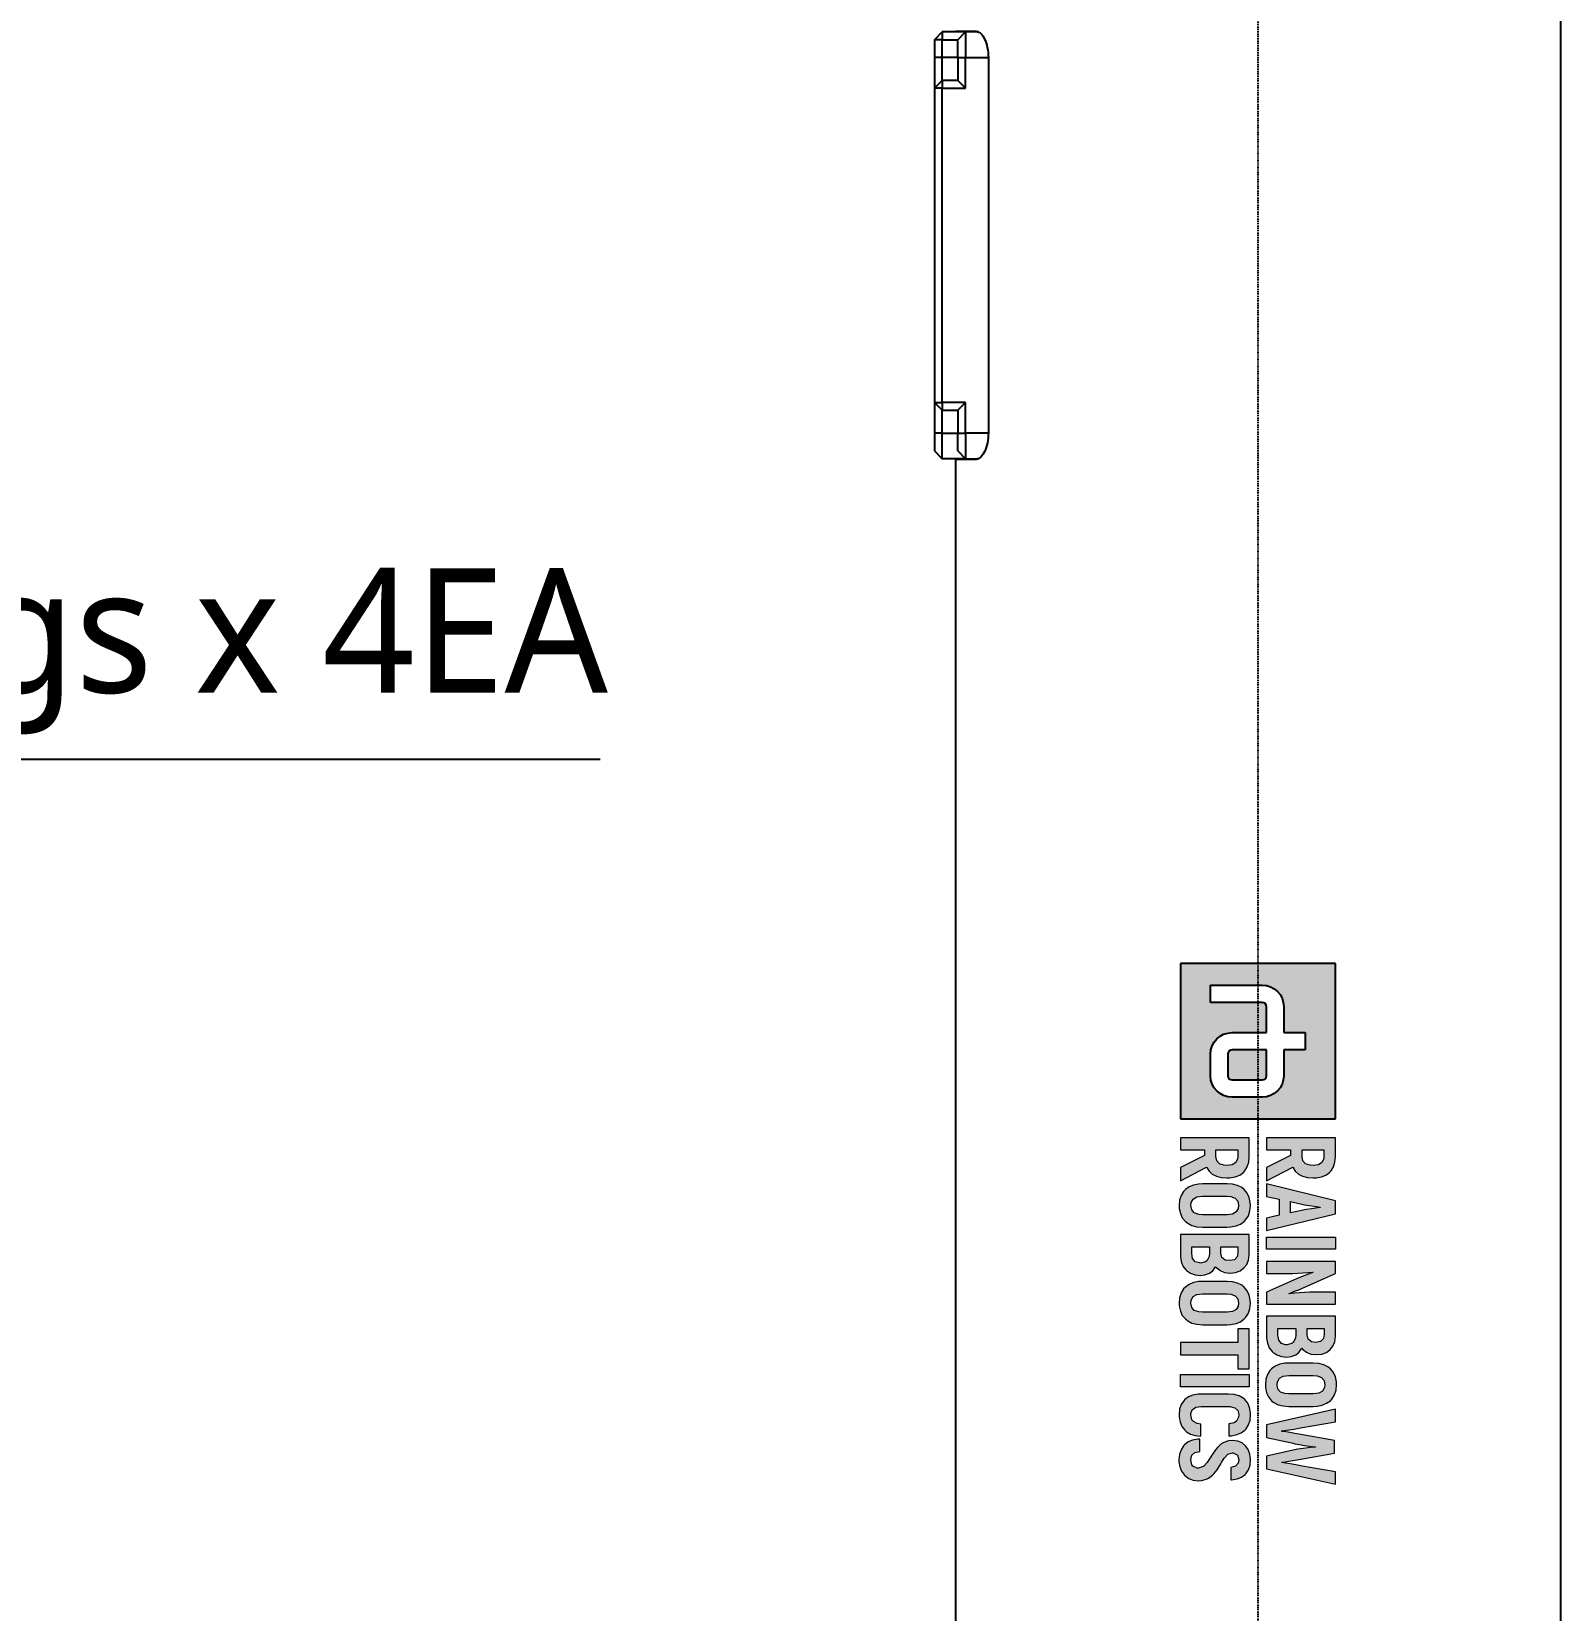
# Model space of a CAD drawing. Header units: millimetres. Extents: x 0 to 4378, y 0 to 2376.
# Drawn here: x 2056.6 to 2253.7, y 1315 to 1518.5 of the extents above; entities that cross this region are included whole.
import ezdxf

# ---------------------------------------------------------------- set-up
doc = ezdxf.new("R2010")
doc.units = ezdxf.units.MM
doc.header["$LTSCALE"] = 0.2
doc.linetypes.add('CENTER2', pattern=[1.125, 0.75, -0.125, 0.125, -0.125])
doc.layers.add('02_Center Line', color=1, linetype='CENTER2')
doc.styles.add('Rainbow-5.0 Style', font='malgunsl.ttf')
doc.dimstyles.new('Rainbow-5.0 Style', dxfattribs={"dimtxt": 4, "dimasz": 2.5, "dimexe": 1, "dimexo": 1, "dimgap": 1, "dimtad": 1, "dimdsep": 46, "dimtxsty": 'Rainbow-5.0 Style', "dimcen": 0, "dimclrd": 251, "dimclre": 251, "dimclrt": 7, "dimazin": 3, "dimtp": 0.1, "dimtm": 0.1, "dimtfac": 0.61, "dimtmove": 0, "dimatfit": 3, "dimfxl": 1, "dimlwd": -1, "dimlwe": -1, "dimarcsym": 1})

# ---------------------------------------------------------------- blocks, each defined once
blk = doc.blocks.new('A$C6aa9fa92')
h = blk.add_hatch(color=256)
h.dxf.hatch_style = 1
h.paths.add_polyline_path([(7.594, 0), (0, 0), (0, -7.594), (7.594, -7.594)])
edge = h.paths.add_edge_path(flags=16)
edge.add_spline(control_points=[(5.485, -2.531), (6.067, -2.531), (6.539, -3.003), (6.539, -3.586)], knot_values=[19, 19, 19, 19, 20, 20, 20, 20], degree=3, periodic=0)
edge.add_line((6.539, -3.586), (6.539, -5.063))
edge.add_spline(control_points=[(6.539, -5.063), (6.539, -5.645), (6.067, -6.117), (5.485, -6.117)], knot_values=[4, 4, 4, 4, 5, 5, 5, 5], degree=3, periodic=0)
edge.add_line((5.485, -6.117), (4.43, -6.117))
edge.add_spline(control_points=[(4.43, -6.117), (3.847, -6.117), (3.375, -5.645), (3.375, -5.063)], knot_values=[6, 6, 6, 6, 7, 7, 7, 7], degree=3, periodic=0)
edge.add_line((3.375, -5.063), (3.375, -3.375))
edge.add_line((3.375, -3.375), (2.109, -3.375))
edge.add_spline(control_points=[(2.109, -3.375), (1.993, -3.375), (1.898, -3.47), (1.898, -3.586)], knot_values=[9, 9, 9, 9, 10, 10, 10, 10], degree=3, periodic=0)
edge.add_line((1.898, -3.586), (1.898, -6.117))
edge.add_line((1.898, -6.117), (1.055, -6.117))
edge.add_line((1.055, -6.117), (1.055, -3.586))
edge.add_spline(control_points=[(1.055, -3.586), (1.055, -3.004), (1.527, -2.531), (2.109, -2.531)], knot_values=[13, 13, 13, 13, 14, 14, 14, 14], degree=3, periodic=0)
edge.add_line((2.109, -2.531), (3.375, -2.531))
edge.add_line((3.375, -2.531), (3.375, -1.477))
edge.add_line((3.375, -1.477), (4.219, -1.477))
edge.add_line((4.219, -1.477), (4.219, -2.531))
edge.add_line((4.219, -2.531), (5.485, -2.531))
edge = h.paths.add_edge_path(flags=0)
edge.add_spline(control_points=[(5.485, -3.375), (5.601, -3.375), (5.695, -3.47), (5.695, -3.586)], knot_values=[6, 6, 6, 6, 7, 7, 7, 7], degree=3, periodic=0)
edge.add_line((5.695, -3.586), (5.695, -5.063))
edge.add_spline(control_points=[(5.695, -5.063), (5.695, -5.179), (5.601, -5.274), (5.485, -5.274)], knot_values=[4, 4, 4, 4, 5, 5, 5, 5], degree=3, periodic=0)
edge.add_line((5.485, -5.274), (4.43, -5.274))
edge.add_spline(control_points=[(4.43, -5.274), (4.313, -5.274), (4.219, -5.179), (4.219, -5.063)], knot_values=[2, 2, 2, 2, 3, 3, 3, 3], degree=3, periodic=0)
edge.add_line((4.219, -5.063), (4.219, -3.375))
edge.add_line((4.219, -3.375), (5.485, -3.375))
at = {"ltscale": 2.5}
h = blk.add_hatch(color=256, dxfattribs=at)
h.dxf.hatch_style = 1
h.paths.add_polyline_path([(10.777, -3.375), (11.396, -3.375), (11.529, -2.764), (12.317, -2.764), (12.453, -3.375), (13.069, -3.375), (12.243, -0.001), (11.606, -0.001)])
h.paths.add_polyline_path([(11.65, -2.2), (11.804, -1.476), (11.835, -1.294), (11.875, -1.04), (11.923, -0.694), (11.949, -0.867), (11.997, -1.18), (12.037, -1.415), (12.063, -1.574), (12.199, -2.2)], flags=16)
h.paths.add_polyline_path([(13.394, -3.375), (13.983, -3.375), (13.983, -0.001), (13.394, -0.001)])
h.paths.add_polyline_path([(15.167, -2.355), (15.163, -2.101), (15.156, -1.846), (15.141, -1.596), (15.123, -1.345), (15.097, -1.102), (15.112, -1.088), (15.123, -1.124), (15.182, -1.279), (15.281, -1.541), (15.425, -1.909), (16.073, -3.375), (16.659, -3.375), (16.659, -0.001), (16.077, -0.001), (16.077, -1.029), (16.081, -1.25), (16.092, -1.493), (16.106, -1.743), (16.128, -2.001), (16.164, -2.32), (16.121, -2.215), (16.022, -1.95), (15.959, -1.795), (15.874, -1.589), (15.174, -0.001), (14.585, -0.001), (14.585, -3.375), (15.167, -3.375)])
h.paths.add_polyline_path([(17.261, -3.375), (18.274, -3.375), (18.326, -3.371), (18.58, -3.335), (18.797, -3.246), (18.989, -3.102), (19.022, -3.069), (19.151, -2.874), (19.232, -2.649), (19.258, -2.388), (19.232, -2.171), (19.147, -1.942), (19.029, -1.787), (18.827, -1.644), (18.878, -1.603), (19.022, -1.423), (19.107, -1.202), (19.136, -0.94), (19.136, -0.933), (19.107, -0.671), (19.026, -0.447), (18.889, -0.259), (18.724, -0.122), (18.503, -0.034), (18.245, -0.001), (17.261, -0.001)])
h.paths.add_polyline_path([(17.851, -2.815), (17.851, -1.942), (18.29, -1.942), (18.528, -2.053), (18.595, -2.141), (18.657, -2.418), (18.584, -2.649), (18.429, -2.775), (18.182, -2.815)], flags=16)
h.paths.add_polyline_path([(17.851, -1.39), (17.851, -0.561), (18.156, -0.561), (18.344, -0.594), (18.488, -0.73), (18.536, -0.966), (18.506, -1.176), (18.385, -1.334), (18.175, -1.39)], flags=16)
h.paths.add_polyline_path([(20.609, -3.43), (20.753, -3.423), (21, -3.375), (21.21, -3.276), (21.39, -3.128), (21.482, -3.01), (21.586, -2.804), (21.648, -2.565), (21.67, -2.288), (21.67, -1.088), (21.659, -0.9), (21.611, -0.646), (21.519, -0.432), (21.39, -0.248), (21.302, -0.167), (21.107, -0.041), (20.875, 0.032), (20.609, 0.054), (20.466, 0.047), (20.219, -0.001), (20.005, -0.1), (19.832, -0.248), (19.736, -0.369), (19.63, -0.576), (19.567, -0.811), (19.549, -1.088), (19.549, -2.288), (19.556, -2.48), (19.607, -2.73), (19.696, -2.948), (19.832, -3.128), (19.917, -3.213), (20.112, -3.335), (20.344, -3.408)])
h.paths.add_polyline_path([(20.609, -2.859), (20.462, -2.841), (20.293, -2.741), (20.193, -2.557), (20.156, -2.288), (20.156, -1.088), (20.171, -0.9), (20.252, -0.686), (20.396, -0.561), (20.609, -0.517), (20.753, -0.535), (20.923, -0.634), (21.026, -0.819), (21.059, -1.088), (21.059, -2.288), (21.044, -2.473), (20.967, -2.686), (20.823, -2.815)], flags=16)
h.paths.add_polyline_path([(22.891, -2.631), (22.873, -2.631), (22.854, -2.506), (22.825, -2.288), (22.78, -2.023), (22.725, -1.714), (22.423, -0.001), (21.812, -0.001), (22.567, -3.375), (23.197, -3.375), (23.477, -2.078), (23.495, -1.99), (23.543, -1.754), (23.58, -1.511), (23.613, -1.253), (23.642, -0.984), (23.661, -0.984), (23.668, -1.084), (23.694, -1.338), (23.727, -1.589), (23.768, -1.835), (23.819, -2.078), (24.099, -3.375), (24.729, -3.375), (25.484, -0.001), (24.873, -0.001), (24.571, -1.714), (24.53, -1.935), (24.482, -2.211), (24.449, -2.443), (24.423, -2.631), (24.405, -2.631), (24.394, -2.561), (24.364, -2.377), (24.32, -2.093), (24.258, -1.703), (23.959, -0.052), (23.337, -0.052), (23.038, -1.703), (22.99, -1.997), (22.939, -2.314), (22.906, -2.524)])
h.paths.add_polyline_path([(21.677, -5.167), (21.733, -4.923), (21.865, -4.776), (22.071, -4.728), (22.197, -4.739), (22.399, -4.846), (22.469, -4.96), (22.525, -5.225), (23.114, -5.225), (23.103, -5.082), (23.051, -4.828), (22.959, -4.61), (22.827, -4.43), (22.768, -4.375), (22.576, -4.253), (22.344, -4.179), (22.075, -4.157), (21.983, -4.157), (21.729, -4.201), (21.512, -4.294), (21.335, -4.433), (21.261, -4.522), (21.151, -4.721), (21.088, -4.957), (21.066, -5.233), (21.066, -6.581), (21.07, -6.721), (21.114, -6.979), (21.202, -7.196), (21.335, -7.373), (21.39, -7.425), (21.578, -7.55), (21.81, -7.627), (22.075, -7.653), (22.189, -7.649), (22.443, -7.605), (22.661, -7.517), (22.841, -7.377), (22.908, -7.299), (23.025, -7.1), (23.095, -6.868), (23.129, -6.592), (22.536, -6.592), (22.51, -6.762), (22.378, -7.01), (22.043, -7.085), (21.832, -7.008), (21.714, -6.843), (21.677, -6.581)])
h.paths.add_polyline_path([(24.012, -5.27), (23.934, -5.041), (24.041, -4.802), (24.288, -4.728), (24.454, -4.758), (24.602, -4.89), (24.653, -5.13), (25.261, -5.13), (25.257, -5.082), (25.22, -4.82), (25.136, -4.599), (24.999, -4.415), (24.97, -4.389), (24.782, -4.26), (24.554, -4.183), (24.288, -4.157), (24.266, -4.157), (24.005, -4.187), (23.78, -4.268), (23.596, -4.4), (23.46, -4.562), (23.368, -4.78), (23.334, -5.034), (23.357, -5.233), (23.438, -5.465), (23.522, -5.605), (23.688, -5.782), (23.802, -5.874), (24.012, -6.021), (24.134, -6.098), (24.397, -6.263), (24.61, -6.463), (24.701, -6.741), (24.574, -7.014), (24.283, -7.084), (24.053, -7.03), (23.92, -6.883), (23.872, -6.64), (23.268, -6.64), (23.272, -6.739), (23.316, -6.994), (23.408, -7.211), (23.548, -7.391), (23.596, -7.439), (23.791, -7.561), (24.02, -7.638), (24.288, -7.66), (24.377, -7.66), (24.631, -7.62), (24.848, -7.531), (25.048, -7.38), (25.191, -7.185), (25.279, -6.964), (25.309, -6.714), (25.298, -6.555), (25.235, -6.319), (25.184, -6.216), (25.04, -6.021), (24.966, -5.955), (24.767, -5.796), (24.694, -5.745), (24.48, -5.616), (24.421, -5.583), (24.211, -5.45), (24.193, -5.439)])
h.paths.add_polyline_path([(20.112, -7.594), (20.705, -7.594), (20.705, -4.224), (20.112, -4.224)])
h.paths.add_polyline_path([(18.546, -7.594), (19.154, -7.594), (19.154, -4.787), (19.832, -4.787), (19.832, -4.224), (17.868, -4.224), (17.868, -4.787), (18.546, -4.787)])
h.paths.add_polyline_path([(17.672, -6.511), (17.672, -5.306), (17.665, -5.119), (17.613, -4.868), (17.525, -4.651), (17.392, -4.47), (17.304, -4.386), (17.109, -4.264), (16.88, -4.19), (16.615, -4.165), (16.471, -4.172), (16.225, -4.224), (16.011, -4.319), (15.834, -4.47), (15.738, -4.588), (15.635, -4.794), (15.573, -5.034), (15.55, -5.306), (15.55, -6.511), (15.561, -6.703), (15.609, -6.949), (15.701, -7.167), (15.834, -7.347), (15.922, -7.432), (16.118, -7.553), (16.35, -7.627), (16.615, -7.653), (16.755, -7.646), (17.002, -7.594), (17.215, -7.498), (17.392, -7.347), (17.488, -7.229), (17.591, -7.023), (17.654, -6.784)])
h.paths.add_polyline_path([(17.05, -6.695), (16.972, -6.909), (16.825, -7.038), (16.615, -7.078), (16.464, -7.06), (16.298, -6.96), (16.195, -6.78), (16.162, -6.511), (16.162, -5.306), (16.177, -5.119), (16.254, -4.909), (16.401, -4.78), (16.615, -4.739), (16.759, -4.758), (16.928, -4.853), (17.028, -5.038), (17.061, -5.306), (17.061, -6.511)], flags=16)
h.paths.add_polyline_path([(14.832, -5.866), (14.88, -5.822), (15.024, -5.645), (15.112, -5.424), (15.142, -5.163), (15.142, -5.155), (15.112, -4.894), (15.031, -4.669), (14.895, -4.478), (14.725, -4.345), (14.508, -4.253), (14.25, -4.224), (13.263, -4.224), (13.263, -7.594), (14.331, -7.594), (14.582, -7.557), (14.803, -7.469), (14.991, -7.325), (15.024, -7.288), (15.156, -7.097), (15.234, -6.868), (15.259, -6.607), (15.237, -6.389), (15.149, -6.165), (15.031, -6.01)])
h.paths.add_polyline_path([(14.327, -6.176), (14.534, -6.275), (14.6, -6.36), (14.661, -6.632), (14.589, -6.868), (14.434, -6.994), (14.188, -7.034), (13.856, -7.034), (13.856, -6.165), (14.184, -6.165)], flags=16)
h.paths.add_polyline_path([(14.176, -5.609), (13.856, -5.609), (13.856, -4.783), (14.158, -4.783), (14.346, -4.817), (14.49, -4.949), (14.537, -5.185), (14.508, -5.395), (14.39, -5.557)], flags=16)
h.paths.add_polyline_path([(12.899, -5.306), (12.888, -5.119), (12.84, -4.868), (12.752, -4.651), (12.619, -4.47), (12.531, -4.386), (12.336, -4.264), (12.103, -4.19), (11.842, -4.165), (11.698, -4.172), (11.448, -4.224), (11.238, -4.319), (11.061, -4.47), (10.965, -4.588), (10.862, -4.794), (10.799, -5.034), (10.777, -5.306), (10.777, -6.511), (10.788, -6.703), (10.836, -6.949), (10.928, -7.167), (11.061, -7.347), (11.149, -7.432), (11.345, -7.553), (11.573, -7.627), (11.842, -7.653), (11.982, -7.646), (12.229, -7.594), (12.442, -7.498), (12.619, -7.347), (12.711, -7.229), (12.818, -7.023), (12.877, -6.784), (12.899, -6.511)])
h.paths.add_polyline_path([(12.288, -6.511), (12.273, -6.695), (12.196, -6.909), (12.052, -7.038), (11.842, -7.078), (11.691, -7.06), (11.525, -6.96), (11.422, -6.78), (11.389, -6.511), (11.389, -5.306), (11.404, -5.119), (11.481, -4.909), (11.628, -4.78), (11.842, -4.739), (11.986, -4.758), (12.155, -4.853), (12.255, -5.038), (12.288, -5.306)], flags=16)
h.paths.add_polyline_path([(10.487, -5.31), (10.48, -5.163), (10.436, -4.909), (10.347, -4.688), (10.218, -4.507), (10.145, -4.437), (9.949, -4.319), (9.717, -4.246), (9.448, -4.224), (8.524, -4.224), (8.524, -7.594), (9.117, -7.594), (9.117, -6.419), (9.386, -6.419), (9.986, -7.594), (10.638, -7.594), (9.957, -6.312), (9.964, -6.308), (10.152, -6.187), (10.299, -6.028), (10.402, -5.826), (10.465, -5.59)])
h.paths.add_polyline_path([(9.872, -5.461), (9.802, -5.679), (9.658, -5.811), (9.445, -5.855), (9.117, -5.855), (9.117, -4.787), (9.532, -4.787), (9.736, -4.883), (9.846, -5.056), (9.883, -5.318)], flags=16)
h.paths.add_polyline_path([(9.964, -2.09), (10.152, -1.968), (10.299, -1.806), (10.402, -1.607), (10.465, -1.368), (10.487, -1.091), (10.48, -0.94), (10.436, -0.686), (10.347, -0.469), (10.218, -0.288), (10.145, -0.218), (9.949, -0.097), (9.717, -0.027), (9.448, -0.001), (8.524, -0.001), (8.524, -3.375), (9.117, -3.375), (9.117, -2.2), (9.386, -2.2), (9.986, -3.375), (10.638, -3.375), (9.957, -2.093)])
h.paths.add_polyline_path([(9.658, -1.592), (9.445, -1.636), (9.117, -1.636), (9.117, -0.564), (9.532, -0.564), (9.736, -0.66), (9.846, -0.833), (9.883, -1.095), (9.872, -1.239), (9.802, -1.46)], flags=16)
h = blk.add_hatch(color=256)
h.dxf.hatch_style = 1
edge = h.paths.add_edge_path()
edge.add_spline(control_points=[(4.219, -5.063), (4.219, -5.179), (4.313, -5.274), (4.43, -5.274)], knot_values=[2, 2, 2, 2, 3, 3, 3, 3], degree=3, periodic=0)
edge.add_line((4.43, -5.274), (5.485, -5.274))
edge.add_spline(control_points=[(5.485, -5.274), (5.601, -5.274), (5.695, -5.179), (5.695, -5.063)], knot_values=[4, 4, 4, 4, 5, 5, 5, 5], degree=3, periodic=0)
edge.add_line((5.695, -5.063), (5.695, -3.586))
edge.add_spline(control_points=[(5.695, -3.586), (5.695, -3.47), (5.601, -3.375), (5.485, -3.375)], knot_values=[6, 6, 6, 6, 7, 7, 7, 7], degree=3, periodic=0)
edge.add_line((5.485, -3.375), (4.219, -3.375))
edge.add_line((4.219, -3.375), (4.219, -5.063))
for p, q in [((0, 0), (0, -7.594)), ((7.594, 0), (0, 0)), ((7.594, -7.594), (7.594, 0)), ((3.375, -2.531), (3.375, -1.477)), ((3.375, -1.477), (4.219, -1.477)), ((4.219, -1.477), (4.219, -2.531)), ((2.109, -2.531), (3.375, -2.531)), ((4.219, -2.531), (5.485, -2.531)), ((1.055, -6.117), (1.055, -3.586)), ((1.898, -3.586), (1.898, -6.117)), ((3.375, -3.375), (2.109, -3.375)), ((3.375, -5.063), (3.375, -3.375)), ((5.485, -3.375), (4.219, -3.375)), ((4.219, -3.375), (4.219, -5.063)), ((5.695, -5.063), (5.695, -3.586)), ((6.539, -3.586), (6.539, -5.063)), ((4.43, -5.274), (5.485, -5.274)), ((1.898, -6.117), (1.055, -6.117)), ((5.485, -6.117), (4.43, -6.117)), ((0, -7.594), (7.594, -7.594))]:
    blk.add_line(p, q)
at = {"lineweight": 0}
for points in [[(20.609, 0.054), (20.466, 0.047), (20.219, -0.001), (20.005, -0.1), (19.832, -0.248), (19.736, -0.369), (19.63, -0.576), (19.567, -0.811), (19.549, -1.088), (19.549, -2.288), (19.556, -2.48), (19.607, -2.73), (19.696, -2.948)], [(21.519, -0.432), (21.39, -0.248), (21.302, -0.167), (21.107, -0.041), (20.875, 0.032), (20.609, 0.054)], [(9.448, -0.001), (8.524, -0.001), (8.524, -3.375), (9.117, -3.375), (9.117, -2.2), (9.386, -2.2)], [(9.445, -0.564), (9.555, -0.576), (9.736, -0.66), (9.846, -0.833), (9.883, -1.095), (9.872, -1.239), (9.802, -1.46), (9.658, -1.592), (9.445, -1.636), (9.117, -1.636)], [(9.117, -1.636), (9.117, -0.564), (9.445, -0.564)], [(10.347, -0.469), (10.218, -0.288), (10.145, -0.218), (9.949, -0.097), (9.717, -0.027), (9.448, -0.001)], [(10.299, -1.806), (10.402, -1.607), (10.465, -1.368), (10.487, -1.091), (10.48, -0.94), (10.436, -0.686), (10.347, -0.469)], [(12.243, -0.001), (11.606, -0.001), (10.777, -3.375), (11.396, -3.375), (11.529, -2.764), (12.317, -2.764)], [(11.65, -2.2), (11.783, -1.574), (11.798, -1.511), (11.835, -1.294), (11.875, -1.04), (11.916, -0.745), (11.93, -0.745)], [(11.93, -0.745), (11.949, -0.867), (11.997, -1.18), (12.037, -1.415), (12.063, -1.574), (12.199, -2.2), (11.65, -2.2)], [(12.317, -2.764), (12.453, -3.375), (13.069, -3.375), (12.243, -0.001)], [(15.174, -0.001), (14.585, -0.001), (14.585, -3.375), (15.167, -3.375), (15.167, -2.355), (15.163, -2.101), (15.156, -1.846), (15.141, -1.596), (15.123, -1.345), (15.097, -1.102), (15.112, -1.088)], [(16.147, -2.277), (16.121, -2.215), (16.022, -1.95), (15.959, -1.795), (15.874, -1.589), (15.174, -0.001)], [(16.073, -3.375), (16.659, -3.375), (16.659, -0.001)], [(16.659, -0.001), (16.077, -0.001), (16.077, -1.029), (16.081, -1.25), (16.092, -1.493), (16.106, -1.743), (16.128, -2.001), (16.158, -2.263), (16.147, -2.277)], [(18.245, -0.001), (17.261, -0.001), (17.261, -3.375), (18.274, -3.375), (18.326, -3.371), (18.58, -3.335), (18.797, -3.246), (18.989, -3.102), (19.022, -3.069), (19.151, -2.874)], [(18.156, -0.561), (18.344, -0.594), (18.488, -0.73), (18.536, -0.966), (18.506, -1.176), (18.385, -1.334), (18.175, -1.39), (17.851, -1.39)], [(17.851, -1.39), (17.851, -0.561), (18.156, -0.561)], [(19.026, -0.447), (18.889, -0.259), (18.724, -0.122), (18.503, -0.034), (18.245, -0.001)], [(19.022, -1.423), (19.107, -1.202), (19.136, -0.94), (19.136, -0.933), (19.107, -0.671), (19.026, -0.447)], [(19.696, -2.948), (19.832, -3.128), (19.917, -3.213), (20.112, -3.335), (20.344, -3.408), (20.609, -3.43), (20.753, -3.423), (21, -3.375), (21.21, -3.276), (21.39, -3.128), (21.482, -3.01), (21.586, -2.804), (21.648, -2.565), (21.67, -2.288), (21.67, -1.088), (21.659, -0.9), (21.611, -0.646), (21.519, -0.432)], [(20.609, -2.859), (20.462, -2.841), (20.293, -2.741), (20.193, -2.557), (20.156, -2.288), (20.156, -1.088), (20.171, -0.9), (20.252, -0.686), (20.396, -0.561), (20.609, -0.517)], [(20.609, -0.517), (20.753, -0.535), (20.923, -0.634), (21.026, -0.819), (21.059, -1.088), (21.059, -2.288), (21.044, -2.473), (20.967, -2.686), (20.823, -2.815), (20.609, -2.859)], [(22.423, -0.001), (21.812, -0.001), (22.567, -3.375)], [(22.873, -2.631), (22.854, -2.506), (22.825, -2.288), (22.78, -2.023), (22.725, -1.714), (22.423, -0.001)], [(23.959, -0.052), (23.337, -0.052), (23.038, -1.703), (22.99, -1.997), (22.939, -2.314), (22.906, -2.524), (22.891, -2.631), (22.873, -2.631)], [(24.405, -2.631), (24.394, -2.561), (24.364, -2.377), (24.32, -2.093), (24.258, -1.703), (23.959, -0.052)], [(24.099, -3.375), (24.729, -3.375), (25.484, -0.001)], [(25.484, -0.001), (24.873, -0.001), (24.571, -1.714), (24.53, -1.935), (24.482, -2.211), (24.449, -2.443), (24.423, -2.631), (24.405, -2.631)], [(15.112, -1.088), (15.123, -1.124), (15.182, -1.279), (15.281, -1.541), (15.425, -1.909), (16.073, -3.375)], [(19.147, -1.942), (19.029, -1.787), (18.827, -1.644), (18.878, -1.603), (19.022, -1.423)], [(22.567, -3.375), (23.197, -3.375), (23.477, -2.078), (23.495, -1.99), (23.543, -1.754), (23.58, -1.511), (23.613, -1.253), (23.642, -0.984), (23.661, -0.984)], [(23.661, -0.984), (23.668, -1.084), (23.694, -1.338), (23.727, -1.589), (23.768, -1.835), (23.819, -2.078), (24.099, -3.375)], [(9.386, -2.2), (9.986, -3.375), (10.638, -3.375), (9.957, -2.093)], [(9.957, -2.093), (9.964, -2.09), (10.152, -1.968), (10.299, -1.806)], [(18.178, -1.942), (18.322, -1.957), (18.528, -2.053), (18.595, -2.141), (18.65, -2.388), (18.65, -2.439), (18.584, -2.649), (18.429, -2.775), (18.182, -2.815), (17.851, -2.815)], [(17.851, -2.815), (17.851, -1.942), (18.178, -1.942)], [(19.151, -2.874), (19.232, -2.649), (19.258, -2.388), (19.232, -2.171), (19.147, -1.942)], [(9.448, -4.224), (8.524, -4.224), (8.524, -7.594), (9.117, -7.594), (9.117, -6.419), (9.386, -6.419)], [(10.347, -4.688), (10.218, -4.507), (10.145, -4.437), (9.949, -4.319), (9.717, -4.246), (9.448, -4.224)], [(11.842, -4.165), (11.698, -4.172), (11.448, -4.224), (11.238, -4.319), (11.061, -4.47), (10.965, -4.588), (10.862, -4.794), (10.799, -5.034), (10.777, -5.306), (10.777, -6.511), (10.788, -6.703), (10.836, -6.949), (10.928, -7.167)], [(12.752, -4.651), (12.619, -4.47), (12.531, -4.386), (12.336, -4.264), (12.103, -4.19), (11.842, -4.165)], [(14.25, -4.224), (13.263, -4.224), (13.263, -7.594), (14.331, -7.594), (14.582, -7.557), (14.803, -7.469), (14.991, -7.325), (15.024, -7.288), (15.156, -7.097)], [(15.031, -4.669), (14.895, -4.478), (14.725, -4.345), (14.508, -4.253), (14.25, -4.224)], [(16.615, -4.165), (16.471, -4.172), (16.225, -4.224), (16.011, -4.319), (15.834, -4.47), (15.738, -4.588), (15.635, -4.794), (15.573, -5.034), (15.55, -5.306), (15.55, -6.511), (15.561, -6.703), (15.609, -6.949), (15.701, -7.167)], [(17.525, -4.651), (17.392, -4.47), (17.304, -4.386), (17.109, -4.264), (16.88, -4.19), (16.615, -4.165)], [(22.075, -4.157), (21.983, -4.157), (21.729, -4.201), (21.512, -4.294), (21.335, -4.433), (21.261, -4.522), (21.151, -4.721)], [(22.071, -4.728), (22.197, -4.739), (22.399, -4.846), (22.469, -4.96), (22.525, -5.225), (23.114, -5.225), (23.103, -5.082), (23.051, -4.828), (22.959, -4.61), (22.827, -4.43), (22.768, -4.375), (22.576, -4.253), (22.344, -4.179), (22.075, -4.157)], [(24.288, -4.157), (24.266, -4.157), (24.005, -4.187), (23.78, -4.268), (23.596, -4.4), (23.46, -4.562), (23.368, -4.78), (23.334, -5.034), (23.357, -5.233), (23.438, -5.465), (23.522, -5.605), (23.688, -5.782), (23.802, -5.874), (24.012, -6.021), (24.134, -6.098), (24.34, -6.227), (24.41, -6.275), (24.591, -6.445), (24.616, -6.482), (24.69, -6.706), (24.69, -6.765), (24.591, -6.979), (24.535, -7.023), (24.292, -7.082)], [(25.136, -4.599), (24.999, -4.415), (24.97, -4.389), (24.782, -4.26), (24.554, -4.183), (24.288, -4.157)], [(24.288, -4.728), (24.454, -4.758), (24.602, -4.89), (24.653, -5.13), (25.261, -5.13), (25.257, -5.082), (25.22, -4.82), (25.136, -4.599)], [(9.445, -4.787), (9.555, -4.798), (9.736, -4.883), (9.846, -5.056), (9.883, -5.318), (9.872, -5.461), (9.802, -5.679), (9.658, -5.811), (9.445, -5.855), (9.117, -5.855)], [(9.117, -5.855), (9.117, -4.787), (9.445, -4.787)], [(10.299, -6.028), (10.402, -5.826), (10.465, -5.59), (10.487, -5.31), (10.48, -5.163), (10.436, -4.909), (10.347, -4.688)], [(10.928, -7.167), (11.061, -7.347), (11.149, -7.432), (11.345, -7.553), (11.573, -7.627), (11.842, -7.653), (11.982, -7.646), (12.229, -7.594), (12.442, -7.498), (12.619, -7.347), (12.711, -7.229), (12.818, -7.023), (12.877, -6.784), (12.899, -6.511), (12.899, -5.306), (12.888, -5.119), (12.84, -4.868), (12.752, -4.651)], [(11.842, -7.078), (11.691, -7.06), (11.525, -6.96), (11.422, -6.78), (11.389, -6.511), (11.389, -5.306), (11.404, -5.119), (11.481, -4.909), (11.628, -4.78), (11.842, -4.739)], [(11.842, -4.739), (11.986, -4.758), (12.155, -4.853), (12.255, -5.038), (12.288, -5.306), (12.288, -6.511), (12.273, -6.695), (12.196, -6.909), (12.052, -7.038), (11.842, -7.078)], [(14.158, -4.783), (14.346, -4.817), (14.49, -4.949), (14.537, -5.185), (14.508, -5.395), (14.39, -5.557), (14.176, -5.609), (13.856, -5.609)], [(13.856, -5.609), (13.856, -4.783), (14.158, -4.783)], [(15.024, -5.645), (15.112, -5.424), (15.142, -5.163), (15.142, -5.155), (15.112, -4.894), (15.031, -4.669)], [(15.701, -7.167), (15.834, -7.347), (15.922, -7.432), (16.118, -7.553), (16.35, -7.627), (16.615, -7.653), (16.755, -7.646), (17.002, -7.594), (17.215, -7.498), (17.392, -7.347), (17.488, -7.229), (17.591, -7.023), (17.654, -6.784), (17.672, -6.511), (17.672, -5.306), (17.665, -5.119), (17.613, -4.868), (17.525, -4.651)], [(16.615, -7.078), (16.464, -7.06), (16.298, -6.96), (16.195, -6.78), (16.162, -6.511), (16.162, -5.306), (16.177, -5.119), (16.254, -4.909), (16.401, -4.78), (16.615, -4.739)], [(16.615, -4.739), (16.759, -4.758), (16.928, -4.853), (17.028, -5.038), (17.061, -5.306), (17.061, -6.511), (17.05, -6.695), (16.972, -6.909), (16.825, -7.038), (16.615, -7.078)], [(21.151, -4.721), (21.088, -4.957), (21.066, -5.233), (21.066, -6.581), (21.07, -6.721), (21.114, -6.979), (21.202, -7.196), (21.335, -7.373), (21.39, -7.425), (21.578, -7.55), (21.81, -7.627), (22.075, -7.653), (22.189, -7.649), (22.443, -7.605), (22.661, -7.517), (22.841, -7.377), (22.908, -7.299), (23.025, -7.1)], [(22.075, -7.078), (22.024, -7.078), (21.832, -7.008), (21.714, -6.843), (21.677, -6.581), (21.677, -5.167), (21.733, -4.923), (21.865, -4.776), (22.071, -4.728)], [(25.191, -7.185), (25.279, -6.964), (25.309, -6.714), (25.298, -6.555), (25.235, -6.319), (25.184, -6.216), (25.04, -6.021), (24.966, -5.955), (24.767, -5.796), (24.694, -5.745), (24.48, -5.616), (24.421, -5.583), (24.211, -5.45), (24.193, -5.439), (24.012, -5.27), (23.935, -5.045), (23.939, -5.03), (24.034, -4.817), (24.053, -4.798), (24.288, -4.728)], [(9.957, -6.312), (9.964, -6.308), (10.152, -6.187), (10.299, -6.028)], [(14.184, -6.165), (14.327, -6.176), (14.534, -6.275), (14.6, -6.36), (14.655, -6.607), (14.652, -6.662), (14.589, -6.868), (14.434, -6.994), (14.188, -7.034), (13.856, -7.034)], [(13.856, -7.034), (13.856, -6.165), (14.184, -6.165)], [(15.149, -6.165), (15.031, -6.01), (14.832, -5.866), (14.88, -5.822), (15.024, -5.645)], [(15.156, -7.097), (15.234, -6.868), (15.259, -6.607), (15.237, -6.389), (15.149, -6.165)], [(9.386, -6.419), (9.986, -7.594), (10.638, -7.594), (9.957, -6.312)], [(23.129, -6.592), (22.536, -6.592), (22.51, -6.762), (22.407, -6.957), (22.322, -7.023), (22.075, -7.078)], [(23.025, -7.1), (23.095, -6.868), (23.129, -6.592)], [(23.872, -6.64), (23.268, -6.64), (23.272, -6.739), (23.316, -6.994), (23.408, -7.211), (23.548, -7.391), (23.596, -7.439), (23.791, -7.561), (24.02, -7.638), (24.288, -7.66), (24.377, -7.66), (24.631, -7.62), (24.848, -7.531), (25.033, -7.391), (25.047, -7.38), (25.191, -7.185)], [(24.292, -7.082), (24.274, -7.082), (24.053, -7.03), (23.92, -6.883), (23.872, -6.64)]]:
    blk.add_lwpolyline(points, dxfattribs=at)
for points in [[(13.394, -0.001), (13.983, -0.001), (13.983, -3.375), (13.394, -3.375), (13.394, -0.001)], [(19.832, -4.224), (17.868, -4.224), (17.868, -4.787), (18.546, -4.787), (18.546, -7.594), (19.154, -7.594), (19.154, -4.787), (19.832, -4.787)], [(20.112, -4.224), (20.705, -4.224), (20.705, -7.594), (20.112, -7.594), (20.112, -4.224)]]:
    blk.add_lwpolyline(points, close=True, dxfattribs=at)
for points in [[(1.055, -3.586), (1.055, -3.004), (1.527, -2.531), (2.109, -2.531)], [(5.485, -2.531), (6.067, -2.531), (6.539, -3.003), (6.539, -3.586)], [(2.109, -3.375), (1.993, -3.375), (1.898, -3.47), (1.898, -3.586)], [(5.695, -3.586), (5.695, -3.47), (5.601, -3.375), (5.485, -3.375)], [(4.43, -6.117), (3.847, -6.117), (3.375, -5.645), (3.375, -5.063)], [(4.219, -5.063), (4.219, -5.179), (4.313, -5.274), (4.43, -5.274)], [(6.539, -5.063), (6.539, -5.645), (6.067, -6.117), (5.485, -6.117)], [(5.485, -5.274), (5.601, -5.274), (5.695, -5.179), (5.695, -5.063)]]:
    blk.add_open_spline(points, degree=3)
blk = doc.blocks.new('A$C8e57dc05')
for p, q in [((39, 931.2), (39, 702.18)), ((-41.7, 915.15), (-40.7, 916.15)), ((-40.7, 916.15), (-40.7, 915.15)), ((-37.7, 916.15), (-40.7, 916.15)), ((-36.26, 916.2), (-39, 916.2)), ((-38.7, 915.15), (-37.7, 916.15)), ((-37.7, 916.15), (-37.7, 912.85)), ((-36.03, 916.15), (-37.7, 916.15)), ((-40.7, 915.15), (-41.7, 915.15)), ((-41.7, 915.15), (-41.7, 912.85)), ((-40.7, 912.85), (-40.7, 915.15)), ((-40.7, 915.15), (-38.7, 915.15)), ((-38.7, 912.85), (-38.7, 915.15)), ((-40.7, 912.85), (-41.7, 912.85)), ((-41.7, 912.85), (-41.7, 908.9)), ((-40.7, 909.9), (-40.7, 912.85)), ((-38.7, 912.85), (-40.7, 912.85)), ((-38.7, 912.85), (-37.7, 912.85)), ((-38.7, 912.85), (-38.7, 909.9)), ((-37.7, 908.9), (-37.7, 912.85)), ((-37.7, 912.85), (-34.75, 912.85)), ((-34.75, 912.85), (-34.75, 864.45)), ((-41.7, 908.9), (-40.7, 909.9)), ((-40.7, 909.9), (-40.7, 908.9)), ((-38.7, 909.9), (-40.7, 909.9)), ((-37.7, 908.9), (-38.7, 909.9)), ((-40.7, 908.9), (-41.7, 908.9)), ((-41.7, 908.9), (-41.7, 868.4)), ((-40.7, 908.9), (-37.7, 908.9)), ((-40.7, 868.4), (-40.7, 908.9)), ((-41.7, 868.4), (-40.7, 868.4)), ((-40.7, 867.4), (-41.7, 868.4)), ((-41.7, 868.4), (-41.7, 864.45)), ((-40.7, 868.4), (-40.7, 867.4)), ((-37.7, 868.4), (-40.7, 868.4)), ((-40.7, 864.45), (-40.7, 867.4)), ((-40.7, 867.4), (-38.7, 867.4)), ((-38.7, 867.4), (-37.7, 868.4)), ((-38.7, 867.4), (-38.7, 864.45)), ((-37.7, 864.45), (-37.7, 868.4)), ((-40.7, 864.45), (-41.7, 864.45)), ((-41.7, 864.45), (-41.7, 862.15)), ((-40.7, 861.15), (-40.7, 864.45)), ((-40.7, 864.45), (-38.7, 864.45)), ((-38.7, 864.45), (-37.7, 864.45)), ((-38.7, 862.15), (-38.7, 864.45)), ((-37.7, 864.45), (-37.7, 861.15)), ((-34.75, 864.45), (-37.7, 864.45)), ((-41.7, 862.15), (-40.7, 861.15)), ((-37.7, 861.15), (-40.7, 861.15)), ((-39, 861.15), (-39, 702.18)), ((-39, 861.1), (-36.26, 861.1)), ((-38.7, 862.15), (-37.7, 861.15)), ((-37.7, 861.15), (-36.03, 861.15))]:
    blk.add_line(p, q)
for points, knots in [([(-36.26, 916.2), (-36.1, 916.2), (-35.91, 916.12), (-35.55, 915.78), (-35.38, 915.52), (-35.1, 914.93), (-34.97, 914.56), (-34.8, 913.74), (-34.75, 913.28), (-34.75, 912.85)], [-0.5289304, -0.5289304, -0.5289304, -0.5289304, -0.3937419, -0.3937419, -0.2585533, -0.2585533, -0.1292767, -0.1292767, 0, 0, 0, 0]), ([(-34.75, 864.45), (-34.75, 864.03), (-34.8, 863.59), (-34.96, 862.78), (-35.08, 862.41), (-35.36, 861.81), (-35.54, 861.54), (-35.9, 861.19), (-36.09, 861.1), (-36.26, 861.1)], [0, 0, 0, 0, 0.1260853, 0.1260853, 0.2521705, 0.2521705, 0.3905338, 0.3905338, 0.5288971, 0.5288971, 0.5288971, 0.5288971])]:
    blk.add_open_spline(points, degree=3, knots=knots)
at = {"layer": '02_Center Line'}
blk.add_line((0, 1153.01), (0, -16.53), dxfattribs=at)
at = {"ltscale": 2.5, "xscale": 2.633687699628092, "yscale": 2.633687699628092, "zscale": 2.633687699628092, "rotation": 270}
blk.add_blockref('A$C6aa9fa92', (10, 796.07), dxfattribs=at)

msp = doc.modelspace()

# ---------------------------------------------------------------- block references
msp.add_blockref('A$C8e57dc05', (2214.674, 602.257))

# ---------------------------------------------------------------- texts
at = {"color": 7, "insert": (1860.316, 1427.877), "char_height": 16, "attachment_point": 7, "style": 'Rainbow-5.0 Style'}
msp.add_mtext('%%C4 Pneumatic fittings x 4EA', dxfattribs=at)

# ---------------------------------------------------------------- leaders
at = {"annotation_type": 0, "has_hookline": 1, "hookline_direction": 0, "text_width": 269.553}
msp.add_leader([(1651.719, 1497.413), (1847.116, 1424.677), (1857.116, 1424.677)], dimstyle='Rainbow-5.0 Style', override={"dimscale": 4, "dimgap": 0.8, "dimtad": 1}, dxfattribs=at)

doc.saveas('drawing.dxf')
